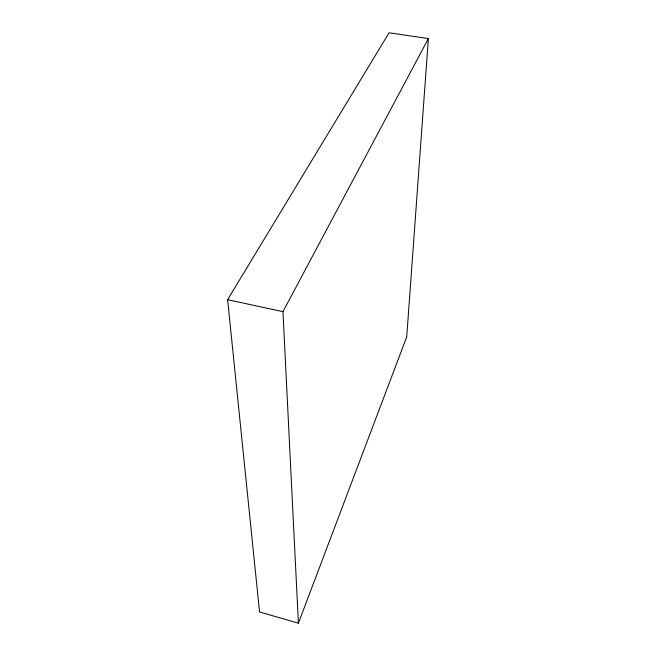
<?xml version="1.0" encoding="UTF-8"?>
<svg xmlns="http://www.w3.org/2000/svg" width="656" height="656" viewBox="0 0 656 656"><rect width="100%" height="100%" fill="white"/><g stroke="black" fill="none" stroke-linecap="round" stroke-linejoin="round"><path stroke-width="0.98" d="M428.384 38.573L406.72 336.881L298.406 623.2L259.546 611.95L227.616 299.685L389.057 32.8L428.384 38.573L282.957 311.666L298.406 623.2M227.616 299.685L282.957 311.666"/></g></svg>
